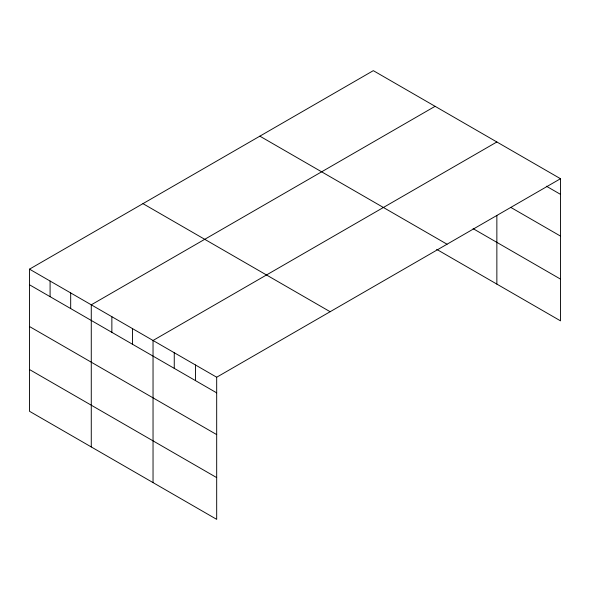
<?xml version="1.0" encoding="UTF-8"?>
<svg xmlns="http://www.w3.org/2000/svg" width="590" height="590" viewBox="0 0 590 590"><rect width="100%" height="100%" fill="white"/><g stroke="black" fill="none" stroke-linecap="round" stroke-linejoin="round"><path stroke-width="0.89" d="M560.5 178.718L216.685 377.224L216.685 519.348L29.5 411.282L29.5 269.151L373.315 70.653L560.5 178.718L560.5 320.849L436.674 249.356M435.088 106.318L91.273 304.816L91.273 446.94M496.861 141.976L153.039 340.482L153.039 482.605M546.355 186.189L560.5 194.353M510.999 207.518L560.5 236.096M473.099 228.647L560.5 279.107M259.858 136.157L447.043 244.223M142.957 203.646L330.142 311.719M29.5 269.151L216.685 377.224M29.5 284.786L216.685 392.859M29.5 326.528L216.685 434.601M29.5 369.539L216.685 477.605M496.861 215.483L496.861 284.1M195.467 364.974L195.467 380.609M174.257 352.724L174.257 368.359M132.448 328.593L132.448 344.228M111.864 316.705L111.864 332.34M70.682 292.928L70.682 308.563M50.091 281.039L50.091 296.674"/></g></svg>
